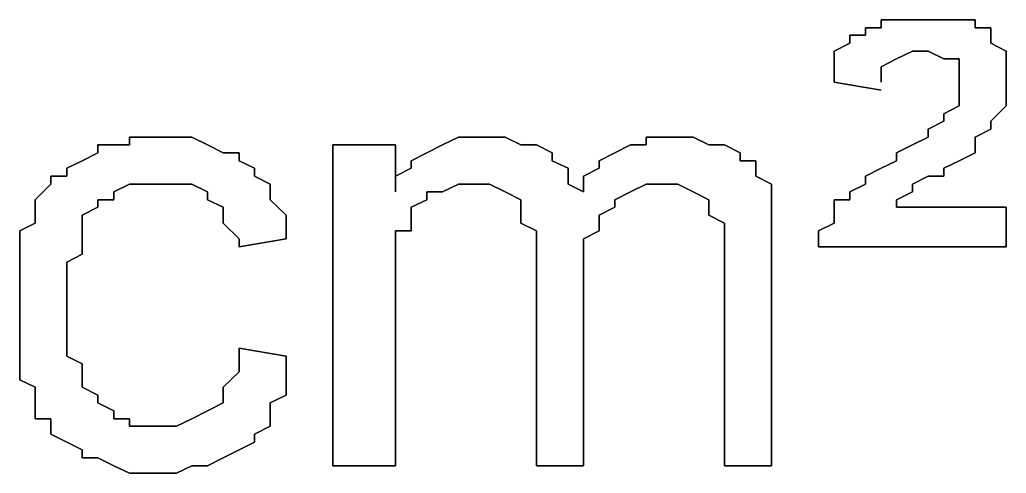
# Model space of a CAD drawing. Header units: metres. Extents: x 2.9 to 42.8, y 1.7 to 28.7.
# Drawn here: x 41.0316 to 41.2538, y 23.6132 to 23.7155 of the extents above; entities that cross this region are included whole.
import ezdxf

# ---------------------------------------------------------------- set-up
doc = ezdxf.new("R2010")
doc.units = ezdxf.units.M
doc.layers.add('GRIS', color=8, linetype='Continuous')

msp = doc.modelspace()

# ---------------------------------------------------------------- linework, layer by layer
at = {"layer": 'GRIS', "lineweight": -3}
for points in [[(41.2291, 23.7155), (41.2256, 23.7155), (41.2291, 23.7155)], [(41.2256, 23.7155), (41.2256, 23.7137), (41.2256, 23.7155)], [(41.2327, 23.7155), (41.2291, 23.7155), (41.2327, 23.7155)], [(41.2362, 23.7155), (41.2327, 23.7155), (41.2362, 23.7155)], [(41.2397, 23.7155), (41.2362, 23.7155), (41.2397, 23.7155)], [(41.2432, 23.7155), (41.2397, 23.7155), (41.2432, 23.7155)], [(41.2468, 23.7155), (41.2432, 23.7155), (41.2468, 23.7155)], [(41.2468, 23.7137), (41.2468, 23.7155), (41.2468, 23.7137)], [(41.2256, 23.7137), (41.2221, 23.7137), (41.2256, 23.7137)], [(41.2221, 23.7137), (41.2221, 23.712), (41.2221, 23.7137)], [(41.2503, 23.7137), (41.2468, 23.7137), (41.2503, 23.7137)], [(41.2503, 23.712), (41.2503, 23.7137), (41.2503, 23.712)], [(41.2221, 23.712), (41.2186, 23.712), (41.2221, 23.712)], [(41.2186, 23.712), (41.2186, 23.7102), (41.2186, 23.712)], [(41.2503, 23.7102), (41.2503, 23.712), (41.2503, 23.7102)], [(41.2186, 23.7102), (41.215, 23.7084), (41.2186, 23.7102)], [(41.2538, 23.7084), (41.2503, 23.7102), (41.2538, 23.7084)], [(41.215, 23.7084), (41.215, 23.7067), (41.215, 23.7084)], [(41.215, 23.7067), (41.215, 23.7031), (41.215, 23.7067)], [(41.2256, 23.7049), (41.2291, 23.7067), (41.2256, 23.7049)], [(41.2291, 23.7067), (41.2327, 23.7084), (41.2291, 23.7067)], [(41.2327, 23.7084), (41.2362, 23.7084), (41.2327, 23.7084)], [(41.2362, 23.7084), (41.2397, 23.7067), (41.2362, 23.7084)], [(41.2397, 23.7067), (41.2432, 23.7067), (41.2397, 23.7067)], [(41.2432, 23.7067), (41.2432, 23.7049), (41.2432, 23.7067)], [(41.2538, 23.7067), (41.2538, 23.7084), (41.2538, 23.7067)], [(41.2538, 23.7049), (41.2538, 23.7067), (41.2538, 23.7049)], [(41.2256, 23.7031), (41.2256, 23.7049), (41.2256, 23.7031)], [(41.2432, 23.7049), (41.2432, 23.7031), (41.2432, 23.7049)], [(41.2538, 23.7031), (41.2538, 23.7049), (41.2538, 23.7031)], [(41.215, 23.7031), (41.215, 23.7014), (41.215, 23.7031)], [(41.2256, 23.7014), (41.2256, 23.7031), (41.2256, 23.7014)], [(41.2432, 23.7031), (41.2432, 23.7014), (41.2432, 23.7031)], [(41.2538, 23.6996), (41.2538, 23.7031), (41.2538, 23.6996)], [(41.215, 23.7014), (41.2256, 23.6996), (41.215, 23.7014)], [(41.2432, 23.7014), (41.2432, 23.6996), (41.2432, 23.7014)], [(41.2432, 23.6996), (41.2432, 23.6961), (41.2432, 23.6996)], [(41.2538, 23.6978), (41.2538, 23.6996), (41.2538, 23.6978)], [(41.2538, 23.6961), (41.2538, 23.6978), (41.2538, 23.6961)], [(41.2432, 23.6961), (41.2397, 23.6943), (41.2432, 23.6961)], [(41.2503, 23.6926), (41.2538, 23.6961), (41.2503, 23.6926)], [(41.2397, 23.6943), (41.2397, 23.6926), (41.2397, 23.6943)], [(41.2397, 23.6926), (41.2362, 23.6908), (41.2397, 23.6926)], [(41.2503, 23.6908), (41.2503, 23.6926), (41.2503, 23.6908)], [(41.0598, 23.689), (41.0563, 23.689), (41.0598, 23.689)], [(41.0563, 23.689), (41.0563, 23.6873), (41.0563, 23.689)], [(41.0633, 23.689), (41.0598, 23.689), (41.0633, 23.689)], [(41.0669, 23.689), (41.0633, 23.689), (41.0669, 23.689)], [(41.0704, 23.689), (41.0669, 23.689), (41.0704, 23.689)], [(41.0739, 23.6873), (41.0704, 23.689), (41.0739, 23.6873)], [(41.1304, 23.689), (41.1268, 23.6873), (41.1304, 23.689)], [(41.1339, 23.689), (41.1304, 23.689), (41.1339, 23.689)], [(41.1374, 23.689), (41.1339, 23.689), (41.1374, 23.689)], [(41.1409, 23.689), (41.1374, 23.689), (41.1409, 23.689)], [(41.1445, 23.6873), (41.1409, 23.689), (41.1445, 23.6873)], [(41.1762, 23.689), (41.1727, 23.689), (41.1762, 23.689)], [(41.1727, 23.689), (41.1727, 23.6873), (41.1727, 23.689)], [(41.1798, 23.689), (41.1762, 23.689), (41.1798, 23.689)], [(41.1833, 23.689), (41.1798, 23.689), (41.1833, 23.689)], [(41.1868, 23.6873), (41.1833, 23.689), (41.1868, 23.6873)], [(41.2362, 23.689), (41.2327, 23.6873), (41.2362, 23.689)], [(41.2362, 23.6908), (41.2362, 23.689), (41.2362, 23.6908)], [(41.2468, 23.689), (41.2503, 23.6908), (41.2468, 23.689)], [(41.2468, 23.6873), (41.2468, 23.689), (41.2468, 23.6873)], [(41.0528, 23.6873), (41.0492, 23.6873), (41.0528, 23.6873)], [(41.0492, 23.6873), (41.0492, 23.6855), (41.0492, 23.6873)], [(41.0563, 23.6873), (41.0528, 23.6873), (41.0563, 23.6873)], [(41.0774, 23.6855), (41.0739, 23.6873), (41.0774, 23.6855)], [(41.1162, 23.6873), (41.1021, 23.6873), (41.1162, 23.6873)], [(41.1021, 23.6873), (41.1021, 23.6149), (41.1021, 23.6873)], [(41.1162, 23.6767), (41.1162, 23.6873), (41.1162, 23.6767)], [(41.1268, 23.6873), (41.1233, 23.6855), (41.1268, 23.6873)], [(41.148, 23.6873), (41.1445, 23.6873), (41.148, 23.6873)], [(41.1515, 23.6855), (41.148, 23.6873), (41.1515, 23.6855)], [(41.1692, 23.6873), (41.1656, 23.6855), (41.1692, 23.6873)], [(41.1727, 23.6873), (41.1692, 23.6873), (41.1727, 23.6873)], [(41.1903, 23.6873), (41.1868, 23.6873), (41.1903, 23.6873)], [(41.1939, 23.6855), (41.1903, 23.6873), (41.1939, 23.6855)], [(41.2327, 23.6873), (41.2291, 23.6855), (41.2327, 23.6873)], [(41.2468, 23.6855), (41.2468, 23.6873), (41.2468, 23.6855)], [(41.0492, 23.6855), (41.0457, 23.6837), (41.0492, 23.6855)], [(41.081, 23.6855), (41.0774, 23.6855), (41.081, 23.6855)], [(41.081, 23.6837), (41.081, 23.6855), (41.081, 23.6837)], [(41.1233, 23.6855), (41.1198, 23.6837), (41.1233, 23.6855)], [(41.1515, 23.6837), (41.1515, 23.6855), (41.1515, 23.6837)], [(41.1656, 23.6855), (41.1621, 23.6837), (41.1656, 23.6855)], [(41.1939, 23.6837), (41.1939, 23.6855), (41.1939, 23.6837)], [(41.2291, 23.6855), (41.2291, 23.6837), (41.2291, 23.6855)], [(41.2432, 23.6837), (41.2468, 23.6855), (41.2432, 23.6837)], [(41.0457, 23.6837), (41.0422, 23.682), (41.0457, 23.6837)], [(41.0845, 23.682), (41.081, 23.6837), (41.0845, 23.682)], [(41.1198, 23.6837), (41.1198, 23.682), (41.1198, 23.6837)], [(41.1551, 23.682), (41.1515, 23.6837), (41.1551, 23.682)], [(41.1621, 23.6837), (41.1621, 23.682), (41.1621, 23.6837)], [(41.1974, 23.6837), (41.1939, 23.6837), (41.1974, 23.6837)], [(41.1974, 23.682), (41.1974, 23.6837), (41.1974, 23.682)], [(41.2291, 23.6837), (41.2256, 23.682), (41.2291, 23.6837)], [(41.2397, 23.682), (41.2432, 23.6837), (41.2397, 23.682)], [(41.0422, 23.6802), (41.0386, 23.6802), (41.0422, 23.6802)], [(41.0386, 23.6802), (41.0386, 23.6784), (41.0386, 23.6802)], [(41.0422, 23.682), (41.0422, 23.6802), (41.0422, 23.682)], [(41.0845, 23.6802), (41.0845, 23.682), (41.0845, 23.6802)], [(41.088, 23.6784), (41.0845, 23.6802), (41.088, 23.6784)], [(41.1198, 23.682), (41.1162, 23.6802), (41.1198, 23.682)], [(41.1162, 23.6802), (41.1162, 23.6784), (41.1162, 23.6802)], [(41.1551, 23.6802), (41.1551, 23.682), (41.1551, 23.6802)], [(41.1551, 23.6784), (41.1551, 23.6802), (41.1551, 23.6784)], [(41.1621, 23.682), (41.1586, 23.6802), (41.1621, 23.682)], [(41.1586, 23.6802), (41.1586, 23.6784), (41.1586, 23.6802)], [(41.1974, 23.6802), (41.1974, 23.682), (41.1974, 23.6802)], [(41.2009, 23.6784), (41.1974, 23.6802), (41.2009, 23.6784)], [(41.2256, 23.682), (41.2221, 23.6802), (41.2256, 23.682)], [(41.2221, 23.6802), (41.2221, 23.6784), (41.2221, 23.6802)], [(41.2327, 23.6784), (41.2362, 23.6802), (41.2327, 23.6784)], [(41.2362, 23.6802), (41.2397, 23.6802), (41.2362, 23.6802)], [(41.2397, 23.6802), (41.2397, 23.682), (41.2397, 23.6802)], [(41.0386, 23.6784), (41.0351, 23.6749), (41.0386, 23.6784)], [(41.0528, 23.6767), (41.0563, 23.6784), (41.0528, 23.6767)], [(41.0563, 23.6784), (41.0598, 23.6784), (41.0563, 23.6784)], [(41.0598, 23.6784), (41.0633, 23.6784), (41.0598, 23.6784)], [(41.0633, 23.6784), (41.0669, 23.6784), (41.0633, 23.6784)], [(41.0669, 23.6784), (41.0704, 23.6784), (41.0669, 23.6784)], [(41.0704, 23.6784), (41.0739, 23.6767), (41.0704, 23.6784)], [(41.088, 23.6767), (41.088, 23.6784), (41.088, 23.6767)], [(41.1162, 23.6784), (41.1162, 23.6767), (41.1162, 23.6784)], [(41.1268, 23.6767), (41.1304, 23.6784), (41.1268, 23.6767)], [(41.1304, 23.6784), (41.1339, 23.6784), (41.1304, 23.6784)], [(41.1339, 23.6784), (41.1374, 23.6784), (41.1339, 23.6784)], [(41.1374, 23.6784), (41.1409, 23.6767), (41.1374, 23.6784)], [(41.1586, 23.6767), (41.1551, 23.6784), (41.1586, 23.6767)], [(41.1586, 23.6784), (41.1586, 23.6767), (41.1586, 23.6784)], [(41.1692, 23.6767), (41.1727, 23.6784), (41.1692, 23.6767)], [(41.1727, 23.6784), (41.1762, 23.6784), (41.1727, 23.6784)], [(41.1762, 23.6784), (41.1798, 23.6784), (41.1762, 23.6784)], [(41.1798, 23.6784), (41.1833, 23.6767), (41.1798, 23.6784)], [(41.2009, 23.6767), (41.2009, 23.6784), (41.2009, 23.6767)], [(41.2221, 23.6784), (41.2186, 23.6767), (41.2221, 23.6784)], [(41.2327, 23.6767), (41.2327, 23.6784), (41.2327, 23.6767)], [(41.0528, 23.6749), (41.0528, 23.6767), (41.0528, 23.6749)], [(41.0739, 23.6767), (41.0739, 23.6749), (41.0739, 23.6767)], [(41.088, 23.6749), (41.088, 23.6767), (41.088, 23.6749)], [(41.1233, 23.6749), (41.1233, 23.6767), (41.1233, 23.6749)], [(41.1233, 23.6767), (41.1268, 23.6767), (41.1233, 23.6767)], [(41.1409, 23.6767), (41.1445, 23.6749), (41.1409, 23.6767)], [(41.1656, 23.6749), (41.1692, 23.6767), (41.1656, 23.6749)], [(41.1833, 23.6767), (41.1868, 23.6749), (41.1833, 23.6767)], [(41.2009, 23.6732), (41.2009, 23.6767), (41.2009, 23.6732)], [(41.2186, 23.6767), (41.2186, 23.6749), (41.2186, 23.6767)], [(41.2291, 23.6749), (41.2327, 23.6767), (41.2291, 23.6749)], [(41.0351, 23.6749), (41.0351, 23.6732), (41.0351, 23.6749)], [(41.0351, 23.6732), (41.0351, 23.6714), (41.0351, 23.6732)], [(41.0457, 23.6714), (41.0492, 23.6732), (41.0457, 23.6714)], [(41.0492, 23.6732), (41.0492, 23.6749), (41.0492, 23.6732)], [(41.0492, 23.6749), (41.0528, 23.6749), (41.0492, 23.6749)], [(41.0739, 23.6749), (41.0774, 23.6732), (41.0739, 23.6749)], [(41.0774, 23.6732), (41.0774, 23.6714), (41.0774, 23.6732)], [(41.0916, 23.6714), (41.088, 23.6749), (41.0916, 23.6714)], [(41.1198, 23.6732), (41.1233, 23.6749), (41.1198, 23.6732)], [(41.1198, 23.6714), (41.1198, 23.6732), (41.1198, 23.6714)], [(41.1445, 23.6749), (41.1445, 23.6732), (41.1445, 23.6749)], [(41.1445, 23.6732), (41.1445, 23.6714), (41.1445, 23.6732)], [(41.1621, 23.6714), (41.1656, 23.6732), (41.1621, 23.6714)], [(41.1656, 23.6732), (41.1656, 23.6749), (41.1656, 23.6732)], [(41.1868, 23.6749), (41.1868, 23.6732), (41.1868, 23.6749)], [(41.1868, 23.6732), (41.1868, 23.6714), (41.1868, 23.6732)], [(41.2009, 23.6714), (41.2009, 23.6732), (41.2009, 23.6714)], [(41.2186, 23.6749), (41.215, 23.6749), (41.2186, 23.6749)], [(41.215, 23.6749), (41.215, 23.6732), (41.215, 23.6749)], [(41.215, 23.6732), (41.215, 23.6714), (41.215, 23.6732)], [(41.2291, 23.6732), (41.2291, 23.6749), (41.2291, 23.6732)], [(41.2538, 23.6732), (41.2291, 23.6732), (41.2538, 23.6732)], [(41.2538, 23.6643), (41.2538, 23.6732), (41.2538, 23.6643)], [(41.0351, 23.6714), (41.0351, 23.6696), (41.0351, 23.6714)], [(41.0457, 23.6696), (41.0457, 23.6714), (41.0457, 23.6696)], [(41.0774, 23.6714), (41.0774, 23.6696), (41.0774, 23.6714)], [(41.0916, 23.6696), (41.0916, 23.6714), (41.0916, 23.6696)], [(41.1198, 23.6679), (41.1198, 23.6714), (41.1198, 23.6679)], [(41.1445, 23.6714), (41.1445, 23.6696), (41.1445, 23.6714)], [(41.1621, 23.6696), (41.1621, 23.6714), (41.1621, 23.6696)], [(41.1868, 23.6714), (41.1903, 23.6696), (41.1868, 23.6714)], [(41.2009, 23.6679), (41.2009, 23.6714), (41.2009, 23.6679)], [(41.215, 23.6714), (41.215, 23.6696), (41.215, 23.6714)], [(41.0351, 23.6696), (41.0316, 23.6679), (41.0351, 23.6696)], [(41.0457, 23.6679), (41.0457, 23.6696), (41.0457, 23.6679)], [(41.0774, 23.6696), (41.081, 23.6661), (41.0774, 23.6696)], [(41.0916, 23.6679), (41.0916, 23.6696), (41.0916, 23.6679)], [(41.1445, 23.6696), (41.148, 23.6679), (41.1445, 23.6696)], [(41.1621, 23.6679), (41.1621, 23.6696), (41.1621, 23.6679)], [(41.1903, 23.6696), (41.1903, 23.6679), (41.1903, 23.6696)], [(41.215, 23.6696), (41.2115, 23.6679), (41.215, 23.6696)], [(41.0316, 23.6679), (41.0316, 23.6661), (41.0316, 23.6679)], [(41.0457, 23.6643), (41.0457, 23.6679), (41.0457, 23.6643)], [(41.0916, 23.6661), (41.0916, 23.6679), (41.0916, 23.6661)], [(41.1162, 23.6661), (41.1162, 23.6679), (41.1162, 23.6661)], [(41.1162, 23.6679), (41.1198, 23.6679), (41.1162, 23.6679)], [(41.148, 23.6679), (41.148, 23.6643), (41.148, 23.6679)], [(41.1586, 23.6661), (41.1621, 23.6679), (41.1586, 23.6661)], [(41.1903, 23.6679), (41.1903, 23.6661), (41.1903, 23.6679)], [(41.2009, 23.6661), (41.2009, 23.6679), (41.2009, 23.6661)], [(41.2115, 23.6679), (41.2115, 23.6643), (41.2115, 23.6679)], [(41.0316, 23.6661), (41.0316, 23.6626), (41.0316, 23.6661)], [(41.081, 23.6661), (41.081, 23.6643), (41.081, 23.6661)], [(41.081, 23.6643), (41.0916, 23.6661), (41.081, 23.6643)], [(41.1162, 23.6643), (41.1162, 23.6661), (41.1162, 23.6643)], [(41.1586, 23.6643), (41.1586, 23.6661), (41.1586, 23.6643)], [(41.1903, 23.6661), (41.1903, 23.6643), (41.1903, 23.6661)], [(41.2009, 23.6643), (41.2009, 23.6661), (41.2009, 23.6643)], [(41.0316, 23.6626), (41.0316, 23.6608), (41.0316, 23.6626)], [(41.0422, 23.6608), (41.0457, 23.6626), (41.0422, 23.6608)], [(41.0457, 23.6626), (41.0457, 23.6643), (41.0457, 23.6626)], [(41.1162, 23.6608), (41.1162, 23.6643), (41.1162, 23.6608)], [(41.148, 23.6643), (41.148, 23.6626), (41.148, 23.6643)], [(41.148, 23.6626), (41.148, 23.6149), (41.148, 23.6626)], [(41.1586, 23.6608), (41.1586, 23.6643), (41.1586, 23.6608)], [(41.1903, 23.6643), (41.1903, 23.6608), (41.1903, 23.6643)], [(41.2009, 23.6149), (41.2009, 23.6643), (41.2009, 23.6149)], [(41.2115, 23.6643), (41.2538, 23.6643), (41.2115, 23.6643)], [(41.0316, 23.6608), (41.0316, 23.659), (41.0316, 23.6608)], [(41.0422, 23.6573), (41.0422, 23.6608), (41.0422, 23.6573)], [(41.1162, 23.659), (41.1162, 23.6608), (41.1162, 23.659)], [(41.1586, 23.659), (41.1586, 23.6608), (41.1586, 23.659)], [(41.1903, 23.6608), (41.1903, 23.6149), (41.1903, 23.6608)], [(41.0316, 23.659), (41.0316, 23.6555), (41.0316, 23.659)], [(41.1162, 23.6573), (41.1162, 23.659), (41.1162, 23.6573)], [(41.1586, 23.6573), (41.1586, 23.659), (41.1586, 23.6573)], [(41.0316, 23.6555), (41.0316, 23.6537), (41.0316, 23.6555)], [(41.0422, 23.6555), (41.0422, 23.6573), (41.0422, 23.6555)], [(41.0422, 23.652), (41.0422, 23.6555), (41.0422, 23.652)], [(41.1162, 23.6537), (41.1162, 23.6573), (41.1162, 23.6537)], [(41.1586, 23.6149), (41.1586, 23.6573), (41.1586, 23.6149)], [(41.0316, 23.6537), (41.0316, 23.6502), (41.0316, 23.6537)], [(41.1162, 23.652), (41.1162, 23.6537), (41.1162, 23.652)], [(41.0422, 23.6485), (41.0422, 23.652), (41.0422, 23.6485)], [(41.1162, 23.6149), (41.1162, 23.652), (41.1162, 23.6149)], [(41.0316, 23.6502), (41.0316, 23.6485), (41.0316, 23.6502)], [(41.0316, 23.6485), (41.0316, 23.6467), (41.0316, 23.6485)], [(41.0316, 23.6467), (41.0316, 23.6432), (41.0316, 23.6467)], [(41.0422, 23.6449), (41.0422, 23.6485), (41.0422, 23.6449)], [(41.0422, 23.6432), (41.0422, 23.6449), (41.0422, 23.6432)], [(41.0316, 23.6432), (41.0316, 23.6414), (41.0316, 23.6432)], [(41.0422, 23.6396), (41.0422, 23.6432), (41.0422, 23.6396)], [(41.0316, 23.6414), (41.0316, 23.6379), (41.0316, 23.6414)], [(41.081, 23.6414), (41.081, 23.6396), (41.081, 23.6414)], [(41.0916, 23.6396), (41.081, 23.6414), (41.0916, 23.6396)], [(41.0316, 23.6379), (41.0316, 23.6361), (41.0316, 23.6379)], [(41.0457, 23.6379), (41.0422, 23.6396), (41.0457, 23.6379)], [(41.0457, 23.6361), (41.0457, 23.6379), (41.0457, 23.6361)], [(41.081, 23.6396), (41.081, 23.6379), (41.081, 23.6396)], [(41.081, 23.6379), (41.081, 23.6361), (41.081, 23.6379)], [(41.0916, 23.6379), (41.0916, 23.6396), (41.0916, 23.6379)], [(41.0916, 23.6343), (41.0916, 23.6379), (41.0916, 23.6343)], [(41.0316, 23.6361), (41.0316, 23.6343), (41.0316, 23.6361)], [(41.0457, 23.6343), (41.0457, 23.6361), (41.0457, 23.6343)], [(41.081, 23.6361), (41.0774, 23.6326), (41.081, 23.6361)], [(41.0316, 23.6343), (41.0351, 23.6326), (41.0316, 23.6343)], [(41.0457, 23.6326), (41.0457, 23.6343), (41.0457, 23.6326)], [(41.0916, 23.6326), (41.0916, 23.6343), (41.0916, 23.6326)], [(41.0351, 23.6326), (41.0351, 23.6308), (41.0351, 23.6326)], [(41.0492, 23.6308), (41.0457, 23.6326), (41.0492, 23.6308)], [(41.0774, 23.6326), (41.0774, 23.6308), (41.0774, 23.6326)], [(41.0916, 23.6308), (41.0916, 23.6326), (41.0916, 23.6308)], [(41.0351, 23.6308), (41.0351, 23.6273), (41.0351, 23.6308)], [(41.0492, 23.6291), (41.0492, 23.6308), (41.0492, 23.6291)], [(41.0528, 23.6273), (41.0492, 23.6291), (41.0528, 23.6273)], [(41.0774, 23.6291), (41.0739, 23.6273), (41.0774, 23.6291)], [(41.0774, 23.6308), (41.0774, 23.6291), (41.0774, 23.6308)], [(41.088, 23.6291), (41.0916, 23.6308), (41.088, 23.6291)], [(41.088, 23.6255), (41.088, 23.6291), (41.088, 23.6255)], [(41.0351, 23.6273), (41.0351, 23.6255), (41.0351, 23.6273)], [(41.0528, 23.6255), (41.0528, 23.6273), (41.0528, 23.6255)], [(41.0739, 23.6273), (41.0704, 23.6255), (41.0739, 23.6273)], [(41.0351, 23.6255), (41.0386, 23.6255), (41.0351, 23.6255)], [(41.0386, 23.6255), (41.0386, 23.6238), (41.0386, 23.6255)], [(41.0563, 23.6255), (41.0528, 23.6255), (41.0563, 23.6255)], [(41.0563, 23.6238), (41.0563, 23.6255), (41.0563, 23.6238)], [(41.0704, 23.6255), (41.0669, 23.6238), (41.0704, 23.6255)], [(41.088, 23.6238), (41.088, 23.6255), (41.088, 23.6238)], [(41.0386, 23.6238), (41.0386, 23.622), (41.0386, 23.6238)], [(41.0598, 23.6238), (41.0563, 23.6238), (41.0598, 23.6238)], [(41.0633, 23.6238), (41.0598, 23.6238), (41.0633, 23.6238)], [(41.0669, 23.6238), (41.0633, 23.6238), (41.0669, 23.6238)], [(41.0845, 23.622), (41.088, 23.6238), (41.0845, 23.622)], [(41.0386, 23.622), (41.0422, 23.6202), (41.0386, 23.622)], [(41.0422, 23.6202), (41.0457, 23.6185), (41.0422, 23.6202)], [(41.081, 23.6185), (41.0845, 23.6202), (41.081, 23.6185)], [(41.0845, 23.6202), (41.0845, 23.622), (41.0845, 23.6202)], [(41.0457, 23.6185), (41.0457, 23.6167), (41.0457, 23.6185)], [(41.0774, 23.6167), (41.081, 23.6185), (41.0774, 23.6167)], [(41.0457, 23.6167), (41.0492, 23.6167), (41.0457, 23.6167)], [(41.0492, 23.6167), (41.0528, 23.6149), (41.0492, 23.6167)], [(41.0739, 23.6149), (41.0774, 23.6167), (41.0739, 23.6149)], [(41.0528, 23.6149), (41.0563, 23.6132), (41.0528, 23.6149)], [(41.0563, 23.6132), (41.0598, 23.6132), (41.0563, 23.6132)], [(41.0598, 23.6132), (41.0633, 23.6132), (41.0598, 23.6132)], [(41.0633, 23.6132), (41.0669, 23.6132), (41.0633, 23.6132)], [(41.0669, 23.6132), (41.0704, 23.6149), (41.0669, 23.6132)], [(41.0704, 23.6149), (41.0739, 23.6149), (41.0704, 23.6149)], [(41.1021, 23.6149), (41.1162, 23.6149), (41.1021, 23.6149)], [(41.148, 23.6149), (41.1586, 23.6149), (41.148, 23.6149)], [(41.1903, 23.6149), (41.2009, 23.6149), (41.1903, 23.6149)]]:
    msp.add_lwpolyline(points, dxfattribs=at)

doc.saveas('drawing.dxf')
